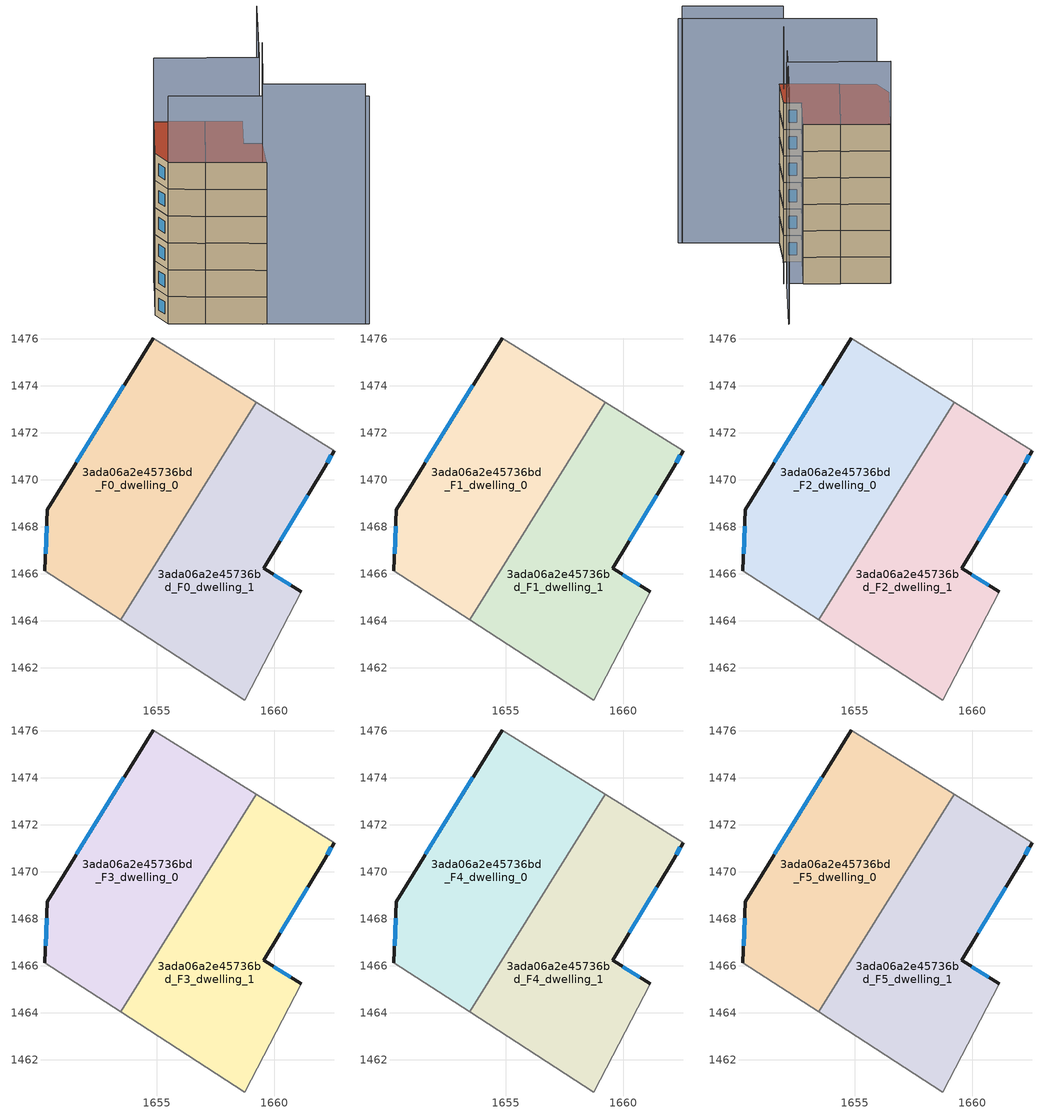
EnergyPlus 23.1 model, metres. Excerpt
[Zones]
3ada06a2e45736bd_F0_dwelling_0
 floor ground (EU_floor_Construction): 1659.24,1473.3 1653.46,1464.05 1650.24,1466.13 1650.35,1468.73 1654.85,1476.04 z0
 wall outside (EU_wall_Construction): 1654.85,1476.04 1650.35,1468.73 1650.24,1466.13 z0:3
 wall adiabatic (EU_wall_Construction): 1650.24,1466.13 1653.46,1464.05 / 1659.24,1473.3 1654.85,1476.04 z0:3
 wall to 3ada06a2e45736bd_F0_dwelling_1 (EU_wall_Construction): 1653.46,1464.05 1659.24,1473.3 z0:3
 window (EU_Window_Construction): 1650.32,1468.02 1650.27,1466.85 / 1653.61,1474.03 1651.59,1470.74 z0.83:2.17
3ada06a2e45736bd_F0_dwelling_1
 floor ground (EU_floor_Construction): 1662.56,1471.23 1662.16,1470.53 1659.55,1466.23 1661.15,1465.23 1658.75,1460.62 1653.46,1464.05 1659.24,1473.3 z0
 wall outside (EU_wall_Construction): 1661.15,1465.23 1659.55,1466.23 1662.16,1470.53 1662.56,1471.23 z0:3
 wall adiabatic (EU_wall_Construction): 1653.46,1464.05 1658.75,1460.62 1661.15,1465.23 / 1662.56,1471.23 1659.24,1473.3 z0:3
 window (EU_Window_Construction): 1660.71,1465.5 1659.99,1465.95 / 1662.27,1470.72 1662.44,1471.04 / 1660.27,1467.41 1661.44,1469.35 z0.83:2.17
3ada06a2e45736bd_F1_dwelling_0
 floor to 3ada06a2e45736bd_F0_dwelling_0 (EU_floor_Construction): 1659.24,1473.3 1653.46,1464.05 1650.24,1466.13 1650.35,1468.73 1654.85,1476.04 z3
 wall outside (EU_wall_Construction): 1654.85,1476.04 1650.35,1468.73 1650.24,1466.13 z3:6
 wall adiabatic (EU_wall_Construction): 1650.24,1466.13 1653.46,1464.05 / 1659.24,1473.3 1654.85,1476.04 z3:6
 wall to 3ada06a2e45736bd_F1_dwelling_1 (EU_wall_Construction): 1653.46,1464.05 1659.24,1473.3 z3:6
 window (EU_Window_Construction): 1650.32,1468.02 1650.27,1466.85 / 1653.61,1474.03 1651.59,1470.74 z3.83:5.17
3ada06a2e45736bd_F1_dwelling_1
 floor to 3ada06a2e45736bd_F0_dwelling_1 (EU_floor_Construction): 1662.55,1471.23 1662.15,1470.53 1659.55,1466.23 1661.15,1465.23 1658.75,1460.62 1653.46,1464.05 1659.24,1473.3 z3
 wall outside (EU_wall_Construction): 1661.15,1465.23 1659.55,1466.23 1662.16,1470.53 1662.56,1471.23 z3:6
 wall adiabatic (EU_wall_Construction): 1653.46,1464.05 1658.75,1460.62 1661.15,1465.23 / 1662.56,1471.23 1659.24,1473.3 z3:6
 window (EU_Window_Construction): 1660.71,1465.5 1659.99,1465.95 / 1662.27,1470.72 1662.44,1471.04 / 1660.27,1467.41 1661.44,1469.35 z3.83:5.17
3ada06a2e45736bd_F2_dwelling_0
 floor to 3ada06a2e45736bd_F1_dwelling_0 (EU_floor_Construction): 1659.24,1473.3 1653.46,1464.05 1650.24,1466.13 1650.35,1468.73 1654.85,1476.04 z6
 wall outside (EU_wall_Construction): 1654.85,1476.04 1650.35,1468.73 1650.24,1466.13 z6:9
 wall adiabatic (EU_wall_Construction): 1650.24,1466.13 1653.46,1464.05 / 1659.24,1473.3 1654.85,1476.04 z6:9
 wall to 3ada06a2e45736bd_F2_dwelling_1 (EU_wall_Construction): 1653.46,1464.05 1659.24,1473.3 z6:9
 window (EU_Window_Construction): 1650.32,1468.02 1650.27,1466.85 / 1653.61,1474.03 1651.59,1470.74 z6.83:8.17
3ada06a2e45736bd_F2_dwelling_1
 floor to 3ada06a2e45736bd_F1_dwelling_1 (EU_floor_Construction): 1662.55,1471.23 1662.15,1470.53 1659.55,1466.23 1661.15,1465.23 1658.75,1460.62 1653.46,1464.05 1659.24,1473.3 z6
 wall outside (EU_wall_Construction): 1661.15,1465.23 1659.55,1466.23 1662.16,1470.53 1662.56,1471.23 z6:9
 wall adiabatic (EU_wall_Construction): 1653.46,1464.05 1658.75,1460.62 1661.15,1465.23 / 1662.56,1471.23 1659.24,1473.3 z6:9
 window (EU_Window_Construction): 1660.71,1465.5 1659.99,1465.95 / 1662.27,1470.72 1662.44,1471.04 / 1660.27,1467.41 1661.44,1469.35 z6.83:8.17
3ada06a2e45736bd_F3_dwelling_0
 floor to 3ada06a2e45736bd_F2_dwelling_0 (EU_floor_Construction): 1659.24,1473.3 1653.46,1464.05 1650.24,1466.13 1650.35,1468.73 1654.85,1476.04 z9
 wall outside (EU_wall_Construction): 1654.85,1476.04 1650.35,1468.73 1650.24,1466.13 z9:12
 wall adiabatic (EU_wall_Construction): 1650.24,1466.13 1653.46,1464.05 / 1659.24,1473.3 1654.85,1476.04 z9:12
 wall to 3ada06a2e45736bd_F3_dwelling_1 (EU_wall_Construction): 1653.46,1464.05 1659.24,1473.3 z9:12
 window (EU_Window_Construction): 1650.32,1468.02 1650.27,1466.85 / 1653.61,1474.03 1651.59,1470.74 z9.83:11.17
3ada06a2e45736bd_F3_dwelling_1
 floor to 3ada06a2e45736bd_F2_dwelling_1 (EU_floor_Construction): 1662.55,1471.23 1662.15,1470.53 1659.55,1466.23 1661.15,1465.23 1658.75,1460.62 1653.46,1464.05 1659.24,1473.3 z9
 wall outside (EU_wall_Construction): 1661.15,1465.23 1659.55,1466.23 1662.16,1470.53 1662.56,1471.23 z9:12
 wall adiabatic (EU_wall_Construction): 1653.46,1464.05 1658.75,1460.62 1661.15,1465.23 / 1662.56,1471.23 1659.24,1473.3 z9:12
 window (EU_Window_Construction): 1660.71,1465.5 1659.99,1465.95 / 1662.27,1470.72 1662.44,1471.04 / 1660.27,1467.41 1661.44,1469.35 z9.83:11.17
3ada06a2e45736bd_F4_dwelling_0
 floor to 3ada06a2e45736bd_F3_dwelling_0 (EU_floor_Construction): 1659.24,1473.3 1653.46,1464.05 1650.24,1466.13 1650.35,1468.73 1654.85,1476.04 z12
 wall outside (EU_wall_Construction): 1654.85,1476.04 1650.35,1468.73 1650.24,1466.13 z12:15
 wall adiabatic (EU_wall_Construction): 1650.24,1466.13 1653.46,1464.05 / 1659.24,1473.3 1654.85,1476.04 z12:15
 wall to 3ada06a2e45736bd_F4_dwelling_1 (EU_wall_Construction): 1653.46,1464.05 1659.24,1473.3 z12:15
 window (EU_Window_Construction): 1650.32,1468.02 1650.27,1466.85 / 1653.61,1474.03 1651.59,1470.74 z12.83:14.17
3ada06a2e45736bd_F4_dwelling_1
 floor to 3ada06a2e45736bd_F3_dwelling_1 (EU_floor_Construction): 1662.55,1471.23 1662.15,1470.53 1659.55,1466.23 1661.15,1465.23 1658.75,1460.62 1653.46,1464.05 1659.24,1473.3 z12
 wall outside (EU_wall_Construction): 1661.15,1465.23 1659.55,1466.23 1662.16,1470.53 1662.56,1471.23 z12:15
 wall adiabatic (EU_wall_Construction): 1653.46,1464.05 1658.75,1460.62 1661.15,1465.23 / 1662.56,1471.23 1659.24,1473.3 z12:15
 window (EU_Window_Construction): 1660.71,1465.5 1659.99,1465.95 / 1662.27,1470.72 1662.44,1471.04 / 1660.27,1467.41 1661.44,1469.35 z12.83:14.17
3ada06a2e45736bd_F5_dwelling_0
 floor to 3ada06a2e45736bd_F4_dwelling_0 (EU_floor_Construction): 1659.24,1473.3 1653.46,1464.05 1650.24,1466.13 1650.35,1468.73 1654.85,1476.04 z15
 wall outside (EU_wall_Construction): 1654.85,1476.04 1650.35,1468.73 1650.24,1466.13 z15:18
 wall adiabatic (EU_wall_Construction): 1650.24,1466.13 1653.46,1464.05 / 1659.24,1473.3 1654.85,1476.04 z15:18
 wall to 3ada06a2e45736bd_F5_dwelling_1 (EU_wall_Construction): 1653.46,1464.05 1659.24,1473.3 z15:18
 window (EU_Window_Construction): 1650.32,1468.02 1650.27,1466.85 / 1653.61,1474.03 1651.59,1470.74 z15.83:17.17
 roof outside (EU_roof_Construction): 1653.46,1464.05 1659.24,1473.3 1654.85,1476.04 1650.35,1468.73 1650.24,1466.13 z18
3ada06a2e45736bd_F5_dwelling_1
 floor to 3ada06a2e45736bd_F4_dwelling_1 (EU_floor_Construction): 1662.55,1471.23 1662.15,1470.53 1659.55,1466.23 1661.15,1465.23 1658.75,1460.62 1653.46,1464.05 1659.24,1473.3 z15
 wall outside (EU_wall_Construction): 1661.15,1465.23 1659.55,1466.23 1662.16,1470.53 1662.56,1471.23 z15:18
 wall adiabatic (EU_wall_Construction): 1653.46,1464.05 1658.75,1460.62 1661.15,1465.23 / 1662.56,1471.23 1659.24,1473.3 z15:18
 window (EU_Window_Construction): 1660.71,1465.5 1659.99,1465.95 / 1662.27,1470.72 1662.44,1471.04 / 1660.27,1467.41 1661.44,1469.35 z15.83:17.17
 roof outside (EU_roof_Construction): 1658.75,1460.62 1661.15,1465.23 1659.55,1466.23 1662.16,1470.53 1662.56,1471.23 1659.24,1473.3 1653.46,1464.05 z18
shading: 1650.24,1466.13 1667.67,1455.02 z0:25.4; 1667.35,1455.22 1658.4,1460.85 / 1658.4,1460.85 1664.22,1470.12 z0:26.8; 1663.83,1470.18 1669.56,1479.53 z0:26.3; 1669.59,1479.52 1664,1470.35 / 1664,1470.35 1654.77,1475.97 z0:25.1
[Building]
EU S2 Campaign: North Axis=0; Terrain=City; Solar Distribution=FullExterior
[Site:Location]
Lyon-Bron: Latitude=45.75; Longitude=5; Time Zone=1; Elevation=198
[SizingPeriod:WeatherFileDays]
AnnualSizingPeriod: Begin Month=1; Begin Day of Month=1; End Month=12; End Day of Month=31; Day of Week for Start Day=Monday; Use Weather File Daylight Saving Period=No; Use Weather File Rain and Snow Indicators=No
[MATERIAL]
EU_InternalMass_Material: Roughness=MediumRough; Thickness=0.1; Conductivity=1; Density=1800; Specific Heat=900; Thermal Absorptance=0.9; Solar Absorptance=0.7; Visible Absorptance=0.7
[MATERIAL:NOMASS] Roughness=MediumRough; Thermal Absorptance=0.9; Solar Absorptance=0.7; Visible Absorptance=0.7
Name | Thermal Resistance
EU_wall_NoMass | 0.87146
EU_roof_NoMass | 0.842276
EU_floor_NoMass | 0.496999
[WINDOWMATERIAL:SIMPLEGLAZINGSYSTEM]
EU_Window_SimpleGlazing: UFactor=2.2525; Solar Heat Gain Coefficient=0.76; Visible Transmittance=0.76
[CONSTRUCTION]
EU_wall_Construction: EU_wall_NoMass
EU_roof_Construction: EU_roof_NoMass
EU_floor_Construction: EU_floor_NoMass
EU_Window_Construction: EU_Window_SimpleGlazing
EU_InternalMass_Construction: EU_InternalMass_Material
[ZONE] Type=1; Multiplier=1; Ceiling Height=autocalculate; Floor Area=autocalculate; Part of Total Floor Area=Yes
Name | Volume
3ada06a2e45736bd_F0_dwelling_0 | 163.229
3ada06a2e45736bd_F1_dwelling_0; 3ada06a2e45736bd_F2_dwelling_0; 3ada06a2e45736bd_F3_dwelling_0; 3ada06a2e45736bd_F4_dwelling_0; 3ada06a2e45736bd_F5_dwelling_0 | 163.228
3ada06a2e45736bd_F0_dwelling_1; 3ada06a2e45736bd_F1_dwelling_1; 3ada06a2e45736bd_F2_dwelling_1; 3ada06a2e45736bd_F3_dwelling_1; 3ada06a2e45736bd_F4_dwelling_1; 3ada06a2e45736bd_F5_dwelling_1 | 163.233
[INTERNALMASS] Construction=EU_InternalMass_Construction
Name | Zone or ZoneList | Surface Area
3ada06a2e45736bd_F0_dwelling_0_EU_InternalMass | 3ada06a2e45736bd_F0_dwelling_0 | 54.4097
3ada06a2e45736bd_F0_dwelling_1_EU_InternalMass | 3ada06a2e45736bd_F0_dwelling_1 | 54.4107
3ada06a2e45736bd_F1_dwelling_0_EU_InternalMass | 3ada06a2e45736bd_F1_dwelling_0 | 54.4097
3ada06a2e45736bd_F1_dwelling_1_EU_InternalMass | 3ada06a2e45736bd_F1_dwelling_1 | 54.4107
3ada06a2e45736bd_F2_dwelling_0_EU_InternalMass | 3ada06a2e45736bd_F2_dwelling_0 | 54.4097
3ada06a2e45736bd_F2_dwelling_1_EU_InternalMass | 3ada06a2e45736bd_F2_dwelling_1 | 54.4107
3ada06a2e45736bd_F3_dwelling_0_EU_InternalMass | 3ada06a2e45736bd_F3_dwelling_0 | 54.4097
3ada06a2e45736bd_F3_dwelling_1_EU_InternalMass | 3ada06a2e45736bd_F3_dwelling_1 | 54.4107
3ada06a2e45736bd_F4_dwelling_0_EU_InternalMass | 3ada06a2e45736bd_F4_dwelling_0 | 54.4097
3ada06a2e45736bd_F4_dwelling_1_EU_InternalMass | 3ada06a2e45736bd_F4_dwelling_1 | 54.4107
3ada06a2e45736bd_F5_dwelling_0_EU_InternalMass | 3ada06a2e45736bd_F5_dwelling_0 | 54.4097
3ada06a2e45736bd_F5_dwelling_1_EU_InternalMass | 3ada06a2e45736bd_F5_dwelling_1 | 54.4107
[OTHEREQUIPMENT] Fuel Type=Electricity; Design Level Calculation Method=Watts/Area; Power per Zone Floor Area=1; Fraction Latent=0; Fraction Radiant=0; Fraction Lost=0; Carbon Dioxide Generation Rate=0; EndUse Subcategory=EU_Step8_InternalGains
Name | Zone or ZoneList or Space or SpaceList | Schedule
EU_Step8_InternalGain_3ada06a2e45736bd_F0_dwelling_0_f000 | 3ada06a2e45736bd_F0_dwelling_0 | EU_Step8_GainSchedule_3ada06a2e45736bd_F0_dwelling_0_f000
EU_Step8_InternalGain_3ada06a2e45736bd_F0_dwelling_1_f000 | 3ada06a2e45736bd_F0_dwelling_1 | EU_Step8_GainSchedule_3ada06a2e45736bd_F0_dwelling_1_f000
EU_Step8_InternalGain_3ada06a2e45736bd_F1_dwelling_0_f000 | 3ada06a2e45736bd_F1_dwelling_0 | EU_Step8_GainSchedule_3ada06a2e45736bd_F1_dwelling_0_f000
EU_Step8_InternalGain_3ada06a2e45736bd_F1_dwelling_1_f000 | 3ada06a2e45736bd_F1_dwelling_1 | EU_Step8_GainSchedule_3ada06a2e45736bd_F1_dwelling_1_f000
EU_Step8_InternalGain_3ada06a2e45736bd_F2_dwelling_0_f000 | 3ada06a2e45736bd_F2_dwelling_0 | EU_Step8_GainSchedule_3ada06a2e45736bd_F2_dwelling_0_f000
EU_Step8_InternalGain_3ada06a2e45736bd_F2_dwelling_1_f000 | 3ada06a2e45736bd_F2_dwelling_1 | EU_Step8_GainSchedule_3ada06a2e45736bd_F2_dwelling_1_f000
EU_Step8_InternalGain_3ada06a2e45736bd_F3_dwelling_0_f000 | 3ada06a2e45736bd_F3_dwelling_0 | EU_Step8_GainSchedule_3ada06a2e45736bd_F3_dwelling_0_f000
EU_Step8_InternalGain_3ada06a2e45736bd_F3_dwelling_1_f000 | 3ada06a2e45736bd_F3_dwelling_1 | EU_Step8_GainSchedule_3ada06a2e45736bd_F3_dwelling_1_f000
EU_Step8_InternalGain_3ada06a2e45736bd_F4_dwelling_0_f000 | 3ada06a2e45736bd_F4_dwelling_0 | EU_Step8_GainSchedule_3ada06a2e45736bd_F4_dwelling_0_f000
EU_Step8_InternalGain_3ada06a2e45736bd_F4_dwelling_1_f000 | 3ada06a2e45736bd_F4_dwelling_1 | EU_Step8_GainSchedule_3ada06a2e45736bd_F4_dwelling_1_f000
EU_Step8_InternalGain_3ada06a2e45736bd_F5_dwelling_0_f000 | 3ada06a2e45736bd_F5_dwelling_0 | EU_Step8_GainSchedule_3ada06a2e45736bd_F5_dwelling_0_f000
EU_Step8_InternalGain_3ada06a2e45736bd_F5_dwelling_1_f000 | 3ada06a2e45736bd_F5_dwelling_1 | EU_Step8_GainSchedule_3ada06a2e45736bd_F5_dwelling_1_f000
[ZONEVENTILATION:DESIGNFLOWRATE] Schedule=EU_AlwaysOn; Design Flow Rate Calculation Method=AirChanges/Hour; Air Changes per Hour=0.425; Ventilation Type=Natural; Fan Pressure Rise=0; Fan Total Efficiency=1; Constant Term Coefficient=1; Temperature Term Coefficient=0; Velocity Term Coefficient=0; Velocity Squared Term Coefficient=0; Minimum Indoor Temperature=-100; Maximum Indoor Temperature=100; Delta Temperature=-100; Minimum Outdoor Temperature=-100; Maximum Outdoor Temperature=100; Maximum Wind Speed=40
Name | Zone or ZoneList or Space or SpaceList
EU_ConstantAir_3ada06a2e45736bd_F0_dwelling_0 | 3ada06a2e45736bd_F0_dwelling_0
EU_ConstantAir_3ada06a2e45736bd_F0_dwelling_1 | 3ada06a2e45736bd_F0_dwelling_1
EU_ConstantAir_3ada06a2e45736bd_F1_dwelling_0 | 3ada06a2e45736bd_F1_dwelling_0
EU_ConstantAir_3ada06a2e45736bd_F1_dwelling_1 | 3ada06a2e45736bd_F1_dwelling_1
EU_ConstantAir_3ada06a2e45736bd_F2_dwelling_0 | 3ada06a2e45736bd_F2_dwelling_0
EU_ConstantAir_3ada06a2e45736bd_F2_dwelling_1 | 3ada06a2e45736bd_F2_dwelling_1
EU_ConstantAir_3ada06a2e45736bd_F3_dwelling_0 | 3ada06a2e45736bd_F3_dwelling_0
EU_ConstantAir_3ada06a2e45736bd_F3_dwelling_1 | 3ada06a2e45736bd_F3_dwelling_1
EU_ConstantAir_3ada06a2e45736bd_F4_dwelling_0 | 3ada06a2e45736bd_F4_dwelling_0
EU_ConstantAir_3ada06a2e45736bd_F4_dwelling_1 | 3ada06a2e45736bd_F4_dwelling_1
EU_ConstantAir_3ada06a2e45736bd_F5_dwelling_0 | 3ada06a2e45736bd_F5_dwelling_0
EU_ConstantAir_3ada06a2e45736bd_F5_dwelling_1 | 3ada06a2e45736bd_F5_dwelling_1
[HVACTEMPLATE:THERMOSTAT] Constant Heating Setpoint=20; Constant Cooling Setpoint=50
EU_HeatOnly_3ada06a2e45736bd_F0_dwelling_0; EU_HeatOnly_3ada06a2e45736bd_F0_dwelling_1; EU_HeatOnly_3ada06a2e45736bd_F1_dwelling_0; EU_HeatOnly_3ada06a2e45736bd_F1_dwelling_1; EU_HeatOnly_3ada06a2e45736bd_F2_dwelling_0; EU_HeatOnly_3ada06a2e45736bd_F2_dwelling_1; EU_HeatOnly_3ada06a2e45736bd_F3_dwelling_0; EU_HeatOnly_3ada06a2e45736bd_F3_dwelling_1; EU_HeatOnly_3ada06a2e45736bd_F4_dwelling_0; EU_HeatOnly_3ada06a2e45736bd_F4_dwelling_1; EU_HeatOnly_3ada06a2e45736bd_F5_dwelling_0; EU_HeatOnly_3ada06a2e45736bd_F5_dwelling_1
[HVACTEMPLATE:ZONE:IDEALLOADSAIRSYSTEM] System Availability Schedule=EU_AlwaysOn; Maximum Heating Supply Air Temperature=50; Minimum Cooling Supply Air Temperature=13; Maximum Heating Supply Air Humidity Ratio=0.0156; Minimum Cooling Supply Air Humidity Ratio=0.0077; Heating Limit=NoLimit; Cooling Limit=NoLimit; Heating Availability Schedule=EU_AlwaysOn; Cooling Availability Schedule=EU_CoolingOff; Dehumidification Control Type=ConstantSensibleHeatRatio; Cooling Sensible Heat Ratio=0.7; Dehumidification Setpoint=60; Humidification Control Type=None; Humidification Setpoint=30; Outdoor Air Method=None; Outdoor Air Flow Rate per Person=0.00944; Outdoor Air Flow Rate per Zone Floor Area=0; Outdoor Air Flow Rate per Zone=0; Demand Controlled Ventilation Type=None; Outdoor Air Economizer Type=NoEconomizer; Heat Recovery Type=None; Sensible Heat Recovery Effectiveness=0.7; Latent Heat Recovery Effectiveness=0.65
Name | Template Thermostat
3ada06a2e45736bd_F0_dwelling_0 | EU_HeatOnly_3ada06a2e45736bd_F0_dwelling_0
3ada06a2e45736bd_F0_dwelling_1 | EU_HeatOnly_3ada06a2e45736bd_F0_dwelling_1
3ada06a2e45736bd_F1_dwelling_0 | EU_HeatOnly_3ada06a2e45736bd_F1_dwelling_0
3ada06a2e45736bd_F1_dwelling_1 | EU_HeatOnly_3ada06a2e45736bd_F1_dwelling_1
3ada06a2e45736bd_F2_dwelling_0 | EU_HeatOnly_3ada06a2e45736bd_F2_dwelling_0
3ada06a2e45736bd_F2_dwelling_1 | EU_HeatOnly_3ada06a2e45736bd_F2_dwelling_1
3ada06a2e45736bd_F3_dwelling_0 | EU_HeatOnly_3ada06a2e45736bd_F3_dwelling_0
3ada06a2e45736bd_F3_dwelling_1 | EU_HeatOnly_3ada06a2e45736bd_F3_dwelling_1
3ada06a2e45736bd_F4_dwelling_0 | EU_HeatOnly_3ada06a2e45736bd_F4_dwelling_0
3ada06a2e45736bd_F4_dwelling_1 | EU_HeatOnly_3ada06a2e45736bd_F4_dwelling_1
3ada06a2e45736bd_F5_dwelling_0 | EU_HeatOnly_3ada06a2e45736bd_F5_dwelling_0
3ada06a2e45736bd_F5_dwelling_1 | EU_HeatOnly_3ada06a2e45736bd_F5_dwelling_1
[SIZING:ZONE] Zone Cooling Design Supply Air Temperature Input Method=SupplyAirTemperature; Zone Cooling Design Supply Air Temperature=13; Zone Heating Design Supply Air Temperature Input Method=SupplyAirTemperature; Zone Heating Design Supply Air Temperature=50; Zone Cooling Design Supply Air Humidity Ratio=0.008; Zone Heating Design Supply Air Humidity Ratio=0.008; Cooling Design Air Flow Method=DesignDay; Cooling Design Air Flow Rate=0; Cooling Minimum Air Flow per Zone Floor Area=0.000762; Cooling Minimum Air Flow=0; Cooling Minimum Air Flow Fraction=0.2; Heating Design Air Flow Method=DesignDay; Heating Design Air Flow Rate=0; Heating Maximum Air Flow per Zone Floor Area=0.002032; Heating Maximum Air Flow=0.141576; Heating Maximum Air Flow Fraction=0.3; Account for Dedicated Outdoor Air System=No; Dedicated Outdoor Air System Control Strategy=NeutralSupplyAir; Dedicated Outdoor Air Low Setpoint Temperature for Design=autosize; Dedicated Outdoor Air High Setpoint Temperature for Design=autosize; Zone Load Sizing Method=Sensible Load Only No Latent Load; Zone Latent Cooling Design Supply Air Humidity Ratio Input Method=HumidityRatioDifference; Zone Cooling Design Supply Air Humidity Ratio Difference=0.005; Zone Latent Heating Design Supply Air Humidity Ratio Input Method=HumidityRatioDifference; Zone Humidification Design Supply Air Humidity Ratio Difference=0.005
3ada06a2e45736bd_F0_dwelling_0; 3ada06a2e45736bd_F0_dwelling_1; 3ada06a2e45736bd_F1_dwelling_0; 3ada06a2e45736bd_F1_dwelling_1; 3ada06a2e45736bd_F2_dwelling_0; 3ada06a2e45736bd_F2_dwelling_1; 3ada06a2e45736bd_F3_dwelling_0; 3ada06a2e45736bd_F3_dwelling_1; 3ada06a2e45736bd_F4_dwelling_0; 3ada06a2e45736bd_F4_dwelling_1; 3ada06a2e45736bd_F5_dwelling_0; 3ada06a2e45736bd_F5_dwelling_1
[SCHEDULE:CONSTANT]
Name | Hourly Value
EU_AlwaysOn | 1
EU_CoolingOff | 0
[SCHEDULE:FILE] Column Number=1; Rows to Skip at Top=0; Number of Hours of Data=8760; Column Separator=Comma; Interpolate to Timestep=No; Minutes per Item=60; Adjust Schedule for Daylight Savings=Yes
Name | File
EU_Step8_GainSchedule_3ada06a2e45736bd_F0_dwelling_0_f000 | ../../schedules/3ada06a2e45736bd/3ada06a2e45736bd_F0_dwelling_0_f000_gain.csv
EU_Step8_GainSchedule_3ada06a2e45736bd_F0_dwelling_1_f000 | ../../schedules/3ada06a2e45736bd/3ada06a2e45736bd_F0_dwelling_1_f000_gain.csv
EU_Step8_GainSchedule_3ada06a2e45736bd_F1_dwelling_0_f000 | ../../schedules/3ada06a2e45736bd/3ada06a2e45736bd_F1_dwelling_0_f000_gain.csv
EU_Step8_GainSchedule_3ada06a2e45736bd_F1_dwelling_1_f000 | ../../schedules/3ada06a2e45736bd/3ada06a2e45736bd_F1_dwelling_1_f000_gain.csv
EU_Step8_GainSchedule_3ada06a2e45736bd_F2_dwelling_0_f000 | ../../schedules/3ada06a2e45736bd/3ada06a2e45736bd_F2_dwelling_0_f000_gain.csv
EU_Step8_GainSchedule_3ada06a2e45736bd_F2_dwelling_1_f000 | ../../schedules/3ada06a2e45736bd/3ada06a2e45736bd_F2_dwelling_1_f000_gain.csv
EU_Step8_GainSchedule_3ada06a2e45736bd_F3_dwelling_0_f000 | ../../schedules/3ada06a2e45736bd/3ada06a2e45736bd_F3_dwelling_0_f000_gain.csv
EU_Step8_GainSchedule_3ada06a2e45736bd_F3_dwelling_1_f000 | ../../schedules/3ada06a2e45736bd/3ada06a2e45736bd_F3_dwelling_1_f000_gain.csv
EU_Step8_GainSchedule_3ada06a2e45736bd_F4_dwelling_0_f000 | ../../schedules/3ada06a2e45736bd/3ada06a2e45736bd_F4_dwelling_0_f000_gain.csv
EU_Step8_GainSchedule_3ada06a2e45736bd_F4_dwelling_1_f000 | ../../schedules/3ada06a2e45736bd/3ada06a2e45736bd_F4_dwelling_1_f000_gain.csv
EU_Step8_GainSchedule_3ada06a2e45736bd_F5_dwelling_0_f000 | ../../schedules/3ada06a2e45736bd/3ada06a2e45736bd_F5_dwelling_0_f000_gain.csv
EU_Step8_GainSchedule_3ada06a2e45736bd_F5_dwelling_1_f000 | ../../schedules/3ada06a2e45736bd/3ada06a2e45736bd_F5_dwelling_1_f000_gain.csv
